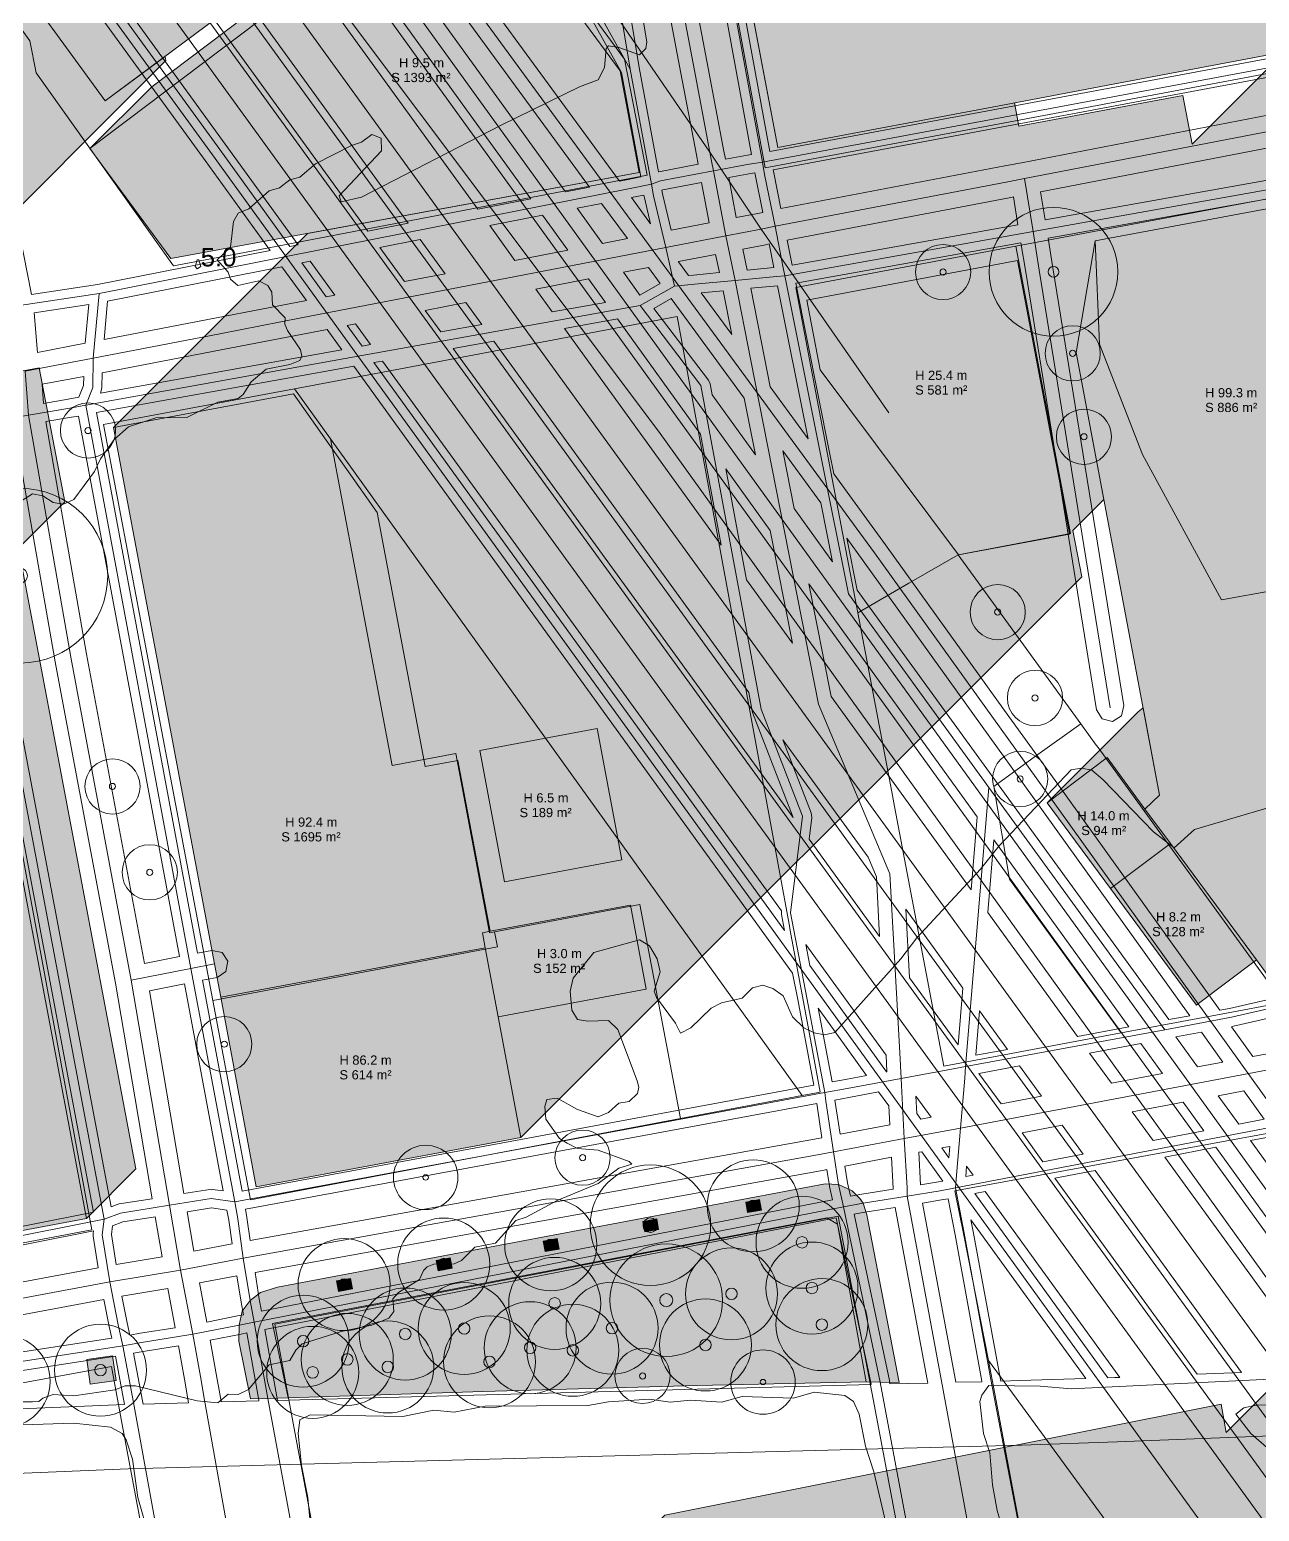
# Model space of a CAD drawing. Header units: metres. Extents: x -8 to 1190, y -11 to 1223.
# Drawn here: x 610.4 to 744, y 882.1 to 1043.2 of the extents above; entities that cross this region are included whole.
import ezdxf

# ---------------------------------------------------------------- set-up
doc = ezdxf.new("R2010")
doc.units = ezdxf.units.M
doc.header["$MEASUREMENT"] = 0
for name, color, linetype, lineweight, true_color in [('TPX_BUILDING_AREAS_TEXT', 7, 'CONTINUOUS', 0, 0x000000), ('TPX_BUILDING_HEIGHTS_TEXT', 7, 'CONTINUOUS', 0, 0x000000), ('TPX_BUILDINGS', 7, 'CONTINUOUS', 0, 0x000000), ('TPX_BUILDINGS_HATCH', 7, 'CONTINUOUS', 0, 0xf0f0f0), ('TPX_BUILDINGS_SHADOWS_HATCH', 7, 'CONTINUOUS', 0, 0x000000), ('TPX_BUILDINGS_SHADOWS_OUTLINES', 7, 'CONTINUOUS', 0, 0x000000), ('TPX_CADASTRES', 7, 'CONTINUOUS', 0, 0x646464), ('TPX_CONTOUR_LINES_5M', 7, 'CONTINUOUS', 0, 0x969696), ('TPX_CONTOUR_LINES_5M_TEXT', 7, 'CONTINUOUS', 0, 0x000000), ('TPX_RAILWAYS_AXES', 7, 'CONTINUOUS', 0, 0x464646), ('TPX_ROADS_AXES', 7, 'CONTINUOUS', 0, 0x323232), ('TPX_ROADS_CONTOURS', 7, 'CONTINUOUS', 0, 0x646464), ('TPX_VEGETATION_GREEN_SPACES', 7, 'CONTINUOUS', 0, 0x58ba48), ('TPX_VEGETATION_GREEN_SPACES_HATCH', 7, 'CONTINUOUS', 0, 0x58ba48), ('TPX_VEGETATION_TREES_INDIVIDUAL', 7, 'CONTINUOUS', 0, 0x136734)]:
    doc.layers.add(name, color=color, linetype=linetype, lineweight=lineweight, true_color=true_color)
doc.styles.add('TPX_TEXTE', font='arial.ttf')

# ---------------------------------------------------------------- blocks, each defined once
blk = doc.blocks.new('TREETR006_CR070')
at = {"layer": 'TPX_VEGETATION_TREES_INDIVIDUAL'}
for radius in [7, 0.583]:
    blk.add_circle((0, 0, 0.04), radius, dxfattribs=at)
blk = doc.blocks.new('TREETR003_CR030')
at = {"layer": 'TPX_VEGETATION_TREES_INDIVIDUAL'}
for radius in [3, 0.333]:
    blk.add_circle((0, 0, 0.04), radius, dxfattribs=at)
blk = doc.blocks.new('TREETR003_CR035')
at = {"layer": 'TPX_VEGETATION_TREES_INDIVIDUAL'}
for radius in [3.5, 0.292]:
    blk.add_circle((0, 0, 0.04), radius, dxfattribs=at)
blk = doc.blocks.new('TREETR008_CR066')
at = {"layer": 'TPX_VEGETATION_TREES_INDIVIDUAL'}
for radius in [6.55, 0.792]:
    blk.add_circle((0, 0, 0.04), radius, dxfattribs=at)
blk = doc.blocks.new('TREETR008_CR095')
at = {"layer": 'TPX_VEGETATION_TREES_INDIVIDUAL'}
for radius in [9.5, 0.792]:
    blk.add_circle((0, 0, 0.04), radius, dxfattribs=at)
blk = doc.blocks.new('TREETR006_CR050')
at = {"layer": 'TPX_VEGETATION_TREES_INDIVIDUAL'}
for radius in [5, 0.625]:
    blk.add_circle((0, 0, 0.04), radius, dxfattribs=at)
blk = doc.blocks.new('TREETR007_CR061')
at = {"layer": 'TPX_VEGETATION_TREES_INDIVIDUAL'}
for radius in [6.12, 0.708]:
    blk.add_circle((0, 0, 0.04), radius, dxfattribs=at)

msp = doc.modelspace()

# ---------------------------------------------------------------- hatches: boundary and pattern name
at = {"layer": 'TPX_BUILDINGS_HATCH'}
h = msp.add_hatch(color=256, dxfattribs=at)
h.paths.add_polyline_path([(621.35, 1110.9), (581.77, 1081.38), (588.69, 1071.93), (589.94, 1072.87), (594.5, 1066.63), (598.98, 1060.49), (597.64, 1059.49), (604.72, 1049.8), (606.94, 1051.45), (618.62, 1035.46), (654.06, 1061.87), (642.1, 1078.25), (644.01, 1079.68), (636.98, 1089.3), (636, 1088.57), (631.55, 1094.65), (626.96, 1100.93), (628.05, 1101.74), (621.35, 1110.9)])
h.paths.add_polyline_path([(583.73, 1080.92), (588.03, 1084.1), (593.18, 1076.99), (592.51, 1076.5), (603.03, 1061.99), (603.81, 1062.57), (609.06, 1055.32), (604.65, 1052.06), (599.34, 1059.39), (600.05, 1059.91), (589.76, 1074.12), (589.05, 1073.59), (583.73, 1080.92)], flags=16)
h.paths.add_polyline_path([(616.93, 1105.54), (621.23, 1108.72), (626.37, 1101.62), (625.71, 1101.12), (636.22, 1086.62), (637, 1087.19), (642.26, 1079.94), (637.84, 1076.68), (632.53, 1084.01), (633.25, 1084.53), (622.96, 1098.73), (622.25, 1098.21), (616.93, 1105.54)], flags=16)
for points in [[(741.44, 1102.55), (680.22, 1091), (691.72, 1030.41), (717.1, 1035.2), (728.14, 1037.27), (752.94, 1041.95), (741.44, 1102.55)], [(655.74, 1059.6), (616.95, 1030.29), (625.75, 1018.34), (676.64, 1027.67), (674.84, 1037.36), (674.58, 1038.75), (657.99, 1061.29), (655.74, 1059.6)], [(745.42, 1023.85), (726.2, 1020.25), (726.68, 1009.01), (731.36, 997.01), (739.93, 981.24), (756.76, 984.28), (751.81, 1011.56), (750.71, 1017.37), (746.78, 1016.64), (745.42, 1023.85)], [(726.2, 1020.25), (724.14, 1008.12), (733.21, 960), (731.61, 958.47), (734.37, 954.74), (743.72, 942.08), (746.79, 937.91), (770.24, 943.11), (767.64, 956.87), (757.12, 1012.56), (751.81, 1011.56), (756.76, 984.28), (739.93, 981.24), (731.36, 997.01), (726.68, 1009.01), (726.2, 1020.25)], [(717.77, 1018.11), (694.88, 1013.8), (696.31, 1006.22), (711.34, 986.11), (723.42, 988.38), (723.41, 988.45), (717.77, 1018.11)], [(639.07, 1003.63), (619.5, 999.97), (630.48, 941.65), (631.16, 938.03), (659.91, 943.39), (659.6, 945.02), (660.45, 945.19), (656.94, 963.76), (653.39, 963.1), (648.18, 990.73), (639.07, 1003.63)], [(583.88, 962.1), (574.55, 960.35), (584.45, 907.96), (616.56, 913.97), (604.21, 979.37), (603.81, 981.47), (596.6, 980.12), (588.75, 978.64), (588.11, 982.01), (585.99, 993.25), (578.27, 991.8), (581.72, 973.56), (583.88, 962.1)], [(672.09, 967.23), (659.31, 964.85), (662, 950.57), (674.77, 952.95), (672.09, 967.23)], [(727.49, 964.07), (720.97, 959.16), (727.85, 949.84), (734.37, 954.74), (731.61, 958.47), (727.49, 964.07)], [(734.37, 954.74), (727.85, 949.84), (737.21, 937.17), (737.27, 937.22), (743.72, 942.08), (734.37, 954.74)], [(660.45, 945.19), (659.6, 945.02), (659.91, 943.39), (661.32, 935.9), (677.41, 938.91), (675.69, 948.03), (660.45, 945.19)], [(659.91, 943.39), (631.16, 938.03), (635.03, 917.4), (663.79, 922.76), (661.32, 935.9), (659.91, 943.39)]]:
    msp.add_hatch(color=256, dxfattribs=at).paths.add_polyline_path(points)
at = {"layer": 'TPX_BUILDINGS_SHADOWS_HATCH'}
h = msp.add_hatch(color=256, dxfattribs=at)
h.paths.add_polyline_path([(268.93, 1099), (255.77, 1085.84), (296.74, 1093.81), (313.88, 1097.15), (334.66, 1101.2), (378.18, 1109.74), (389.82, 1112.03), (397.33, 1073.16), (395.72, 1072.85), (371.53, 1068.21), (372.17, 1065.02), (396.21, 1069.77), (397.57, 1070.03), (400.61, 1054.71), (394.64, 1053.53), (386.35, 1045.24), (377.21, 1043.52), (375.98, 1049.85), (375.22, 1049.7), (367.09, 1048.1), (345.83, 1044.1), (343.57, 1043.66), (342.18, 1042.27), (290.96, 1032.4), (271.87, 1013.31), (323.09, 1023.18), (331.38, 1024.93), (340, 1026.44), (347.32, 1027.62), (373.69, 1032.58), (412.3, 1039.86), (418.87, 1005.23), (380.26, 997.97), (379.03, 1004.5), (376.5, 1004.02), (378.62, 992.88), (396.72, 996.29), (398.04, 989.36), (407.41, 991.12), (406.11, 997.96), (420.15, 1000.61), (421.45, 993.78), (423.17, 984.48), (423.09, 983.31), (422.96, 982.75), (422.77, 982.2), (422.22, 981.19), (421.87, 980.72), (436.44, 995.3), (432.9, 1013.92), (432.35, 1016.83), (430.03, 1016.39), (432.05, 1018.41), (427.43, 1042.71), (430.35, 1043.26), (466.3, 1050.03), (499.71, 1056.33), (511.1, 996.38), (501.76, 994.62), (480.8, 973.67), (514.79, 980.13), (530.79, 896.64), (546.47, 912.33), (543.22, 929.52), (540.15, 945.77), (550.7, 947.75), (550.91, 946.66), (559.37, 948.24), (558.59, 952.36), (570.75, 954.63), (571.31, 951.61), (573.76, 938.68), (563.85, 936.81), (564.78, 931.88), (574.69, 933.73), (579.73, 907.08), (583.84, 911.19), (574.55, 960.35), (583.88, 962.1), (583.09, 966.31), (579.92, 965.72), (577.62, 963.42), (576.11, 963.14), (574.72, 961.75), (572.46, 961.32), (568.26, 960.54), (566.38, 970.35), (566.79, 970.76), (551.01, 967.81), (553.05, 957.02), (549.46, 956.35), (549.28, 957.26), (538.36, 955.23), (533.05, 983.33), (547.56, 986.05), (578.27, 991.8), (585.99, 993.25), (593.84, 994.72), (601.05, 996.07), (603.81, 981.47), (604.21, 979.37), (616.56, 913.97), (621.94, 919.35), (609.58, 984.74), (609.19, 986.85), (614.21, 991.87), (611.45, 1006.46), (606.77, 1005.59), (604.43, 1017.96), (603.05, 1017.7), (625.21, 1039.86), (625.12, 1040.3), (618.62, 1035.46), (606.94, 1051.45), (604.72, 1049.8), (597.64, 1059.49), (598.98, 1060.49), (594.5, 1066.63), (589.94, 1072.87), (588.69, 1071.93), (581.77, 1081.38), (621.35, 1110.9), (628.05, 1101.74), (626.96, 1100.93), (631.55, 1094.65), (636, 1088.57), (636.98, 1089.3), (644.01, 1079.68), (642.1, 1078.25), (654.06, 1061.87), (671.74, 1079.55), (659.98, 1095.65), (661.68, 1097.36), (660.84, 1098.52), (662.95, 1100.64), (649.05, 1098.01), (640.35, 1110.12), (634.85, 1117.77), (631.25, 1122.77), (599.45, 1099.06), (597.03, 1096.64), (596.28, 1096.5), (573.3, 1092.17), (593.68, 1112.55), (588.17, 1141.12), (571.6, 1137.94), (557.63, 1157.44), (527.3, 1151.35), (526.67, 1154.44), (504.39, 1150.67), (501.07, 1154.98), (498.5, 1158.3), (496.47, 1169.38), (495.86, 1172.72), (494.85, 1178.67), (476.56, 1175), (419.36, 1117.79), (453.99, 1124.75), (454.4, 1122.69), (486.04, 1129.05), (498.08, 1069.47), (472.76, 1064.38), (431.81, 1056.15), (428.74, 1071.36), (408.7, 1067.59), (408.02, 1066.91), (405.77, 1078.23), (404.41, 1077.97), (401.58, 1077.41), (408.64, 1084.48), (401.13, 1123.35), (389.49, 1121.05), (348.09, 1112.93), (347.81, 1114.35), (327.03, 1110.3), (309.89, 1106.96), (268.93, 1099)])
h.paths.add_polyline_path([(503.86, 1132.62), (540.09, 1139.9), (555.29, 1118.69), (556.76, 1115.87), (557.51, 1112.19), (517.77, 1104.21), (518.03, 1102.88), (527.82, 1104.85), (539.14, 1106.8), (557.34, 1110.29), (562.85, 1081.72), (535.33, 1076.46), (534.85, 1075.99), (534.78, 1076.36), (533.63, 1076.14), (533.53, 1076.58), (515.91, 1073.05), (509.93, 1102.64), (503.86, 1132.62)], flags=16)
h.paths.add_polyline_path([(518.79, 1059.92), (569.2, 1069.42), (571.91, 1069.93), (592.58, 1041.95), (598.13, 1012.78), (530.17, 999.98), (518.79, 1059.92)], flags=16)
h = msp.add_hatch(color=256, dxfattribs=at)
h.paths.add_polyline_path([(623.67, 1037.01), (616.95, 1030.29), (655.74, 1059.6), (657.99, 1061.29), (674.58, 1038.75), (674.84, 1037.36), (676.64, 1027.67), (640.59, 1021.06), (619.5, 999.97), (639.07, 1003.63), (648.18, 990.73), (653.39, 963.1), (656.94, 963.76), (660.45, 945.19), (675.69, 948.03), (677.41, 938.91), (661.32, 935.9), (663.79, 922.76), (724.74, 983.72), (723.79, 988.76), (727.16, 992.12), (724.14, 1008.12), (726.2, 1020.25), (745.42, 1023.85), (746.78, 1016.64), (750.71, 1017.37), (751.81, 1011.56), (757.12, 1012.56), (767.64, 956.87), (770.24, 943.11), (774.48, 947.35), (771.89, 961.11), (765.8, 993.32), (783.15, 1010.67), (780.27, 1025.09), (856.01, 1040.13), (914.82, 1051.8), (919.34, 1029.13), (929.49, 978.31), (946.46, 995.28), (936.31, 1046.1), (943.17, 1052.95), (939.51, 1052.26), (938.08, 1059.8), (950.01, 1062.05), (960.88, 1064.1), (966.95, 1065.25), (974.69, 1066.71), (974.81, 1066.07), (979.58, 1066.98), (979.46, 1067.62), (981.2, 1067.94), (992.62, 1070.1), (994.37, 1070.43), (994.49, 1069.79), (999.26, 1070.69), (999.14, 1071.33), (1002.34, 1071.93), (1008.56, 1073.11), (1014.56, 1074.24), (1020.56, 1075.38), (1026.63, 1076.52), (1032.63, 1077.66), (1038.62, 1078.79), (1044.84, 1079.97), (1048.04, 1080.57), (1051.16, 1064.16), (1041.93, 1062.42), (1047.2, 1034.72), (1061.13, 1048.65), (1057.06, 1070.06), (1065.09, 1078.09), (1061.97, 1094.5), (1058.77, 1093.9), (1052.55, 1092.72), (1046.56, 1091.59), (1040.56, 1090.45), (1034.49, 1089.31), (1028.49, 1088.17), (1022.49, 1087.04), (1016.27, 1085.86), (1013.07, 1085.26), (1011.06, 1083.24), (1008.16, 1082.7), (1007.68, 1085.16), (996.26, 1083.01), (993.93, 1080.67), (992.19, 1080.34), (991.37, 1079.53), (987.54, 1078.8), (981.39, 1072.65), (981.26, 1073.28), (974.26, 1071.96), (974.16, 1072.46), (968.1, 1071.31), (963.15, 1066.36), (955.44, 1064.91), (955.39, 1065.18), (963.89, 1073.68), (962.17, 1082.29), (956.29, 1081.19), (953.66, 1095.22), (929.3, 1090.38), (918.69, 1146.86), (853.68, 1134.72), (852.9, 1133.95), (821.49, 1128.08), (820.15, 1126.73), (811.24, 1125.07), (810.71, 1127.93), (805.52, 1126.96), (803.03, 1126.5), (774.74, 1121.25), (769.86, 1116.37), (769.13, 1120.2), (757.31, 1118.01), (755.73, 1126.42), (726.08, 1120.82), (725.9, 1121.73), (722.33, 1121.06), (724.1, 1111.74), (718.5, 1110.68), (712.75, 1109.6), (705.28, 1108.2), (695.59, 1106.37), (680.22, 1091), (741.44, 1102.55), (752.94, 1041.95), (746.74, 1040.78), (736.74, 1030.78), (735.73, 1036.07), (717.92, 1032.72), (717.44, 1035.26), (717.1, 1035.2), (691.72, 1030.41), (685.08, 1065.35), (684.84, 1065.31), (674.39, 1054.85), (664.7, 1068.01), (662.46, 1066.32), (623.67, 1037.01)])
h.paths.add_polyline_path([(659.31, 964.85), (672.09, 967.23), (674.77, 952.95), (662, 950.57), (659.31, 964.85)], flags=16)
h.paths.add_polyline_path([(694.88, 1013.8), (717.77, 1018.11), (723.41, 988.45), (723.42, 988.38), (711.34, 986.11), (696.31, 1006.22), (694.88, 1013.8)], flags=16)
h.paths.add_polyline_path([(759.54, 1106.05), (791.6, 1112.03), (808.62, 1115.21), (840.03, 1121.08), (905.04, 1133.21), (916.41, 1072.75), (882.26, 1066.38), (872.98, 1057.1), (818.83, 1046.35), (826.98, 1054.49), (826.7, 1056.01), (787.51, 1048.69), (783.55, 1047.95), (770.91, 1045.59), (769.41, 1053.57), (768.07, 1060.68), (766.7, 1067.95), (765.22, 1075.82), (762.41, 1090.78), (759.54, 1106.05)], flags=16)
for points in [[(730.87, 969.06), (720.97, 959.16), (727.49, 964.07), (731.61, 958.47), (733.21, 960), (731.43, 969.48), (730.87, 969.06)], [(679.43, 881.71), (647.11, 849.4), (707.56, 861.46), (709.81, 849.21), (725.4, 852.12), (721.82, 869.4), (722.64, 869.61), (722.08, 872.35), (726.74, 873.13), (727.19, 870.84), (728.33, 871.04), (736.09, 870.39), (757.27, 838.72), (753.1, 837.94), (748.12, 832.96), (747.38, 836.88), (740.21, 835.54), (743.34, 818.96), (768.06, 823.56), (787.29, 796.6), (826.53, 835.85), (807.31, 862.81), (775.43, 856.88), (781.8, 863.25), (760.63, 894.93), (752.86, 895.57), (751.73, 895.38), (751.28, 897.66), (746.61, 896.88), (740.44, 890.71), (739.88, 893.77), (679.43, 881.71)]]:
    msp.add_hatch(color=256, dxfattribs=at).paths.add_polyline_path(points)
at = {"layer": 'TPX_VEGETATION_GREEN_SPACES_HATCH'}
for points in [[(633.18, 902.39), (633.13, 900.64), (634.4, 894.36), (636.28, 894.41), (638.51, 894.48), (659.67, 895.17), (682.93, 895.83), (701.32, 896.2), (702.85, 896.17), (704.89, 896.14), (701.38, 914.38), (700.98, 915.65), (700.63, 916.16), (699.78, 916.98), (698.3, 917.67), (696.86, 917.72), (637.32, 906.49), (635.47, 905.91), (634.37, 905.04), (633.5, 903.88), (633.18, 902.39)], [(689.73, 916.02), (688.22, 915.74), (688.43, 914.61), (689.94, 914.88), (689.73, 916.02)], [(697.04, 914.03), (636.78, 902.57), (638.51, 894.48), (659.67, 895.17), (682.93, 895.83), (701.32, 896.2), (698.18, 913.37), (697.04, 914.03)], [(678.55, 913.92), (677.04, 913.65), (677.25, 912.51), (678.76, 912.78), (678.55, 913.92)], [(667.72, 911.78), (666.21, 911.52), (666.42, 910.38), (667.93, 910.65), (667.72, 911.78)], [(656.09, 909.69), (654.59, 909.42), (654.79, 908.28), (656.3, 908.56), (656.09, 909.69)], [(645.27, 907.45), (643.75, 907.18), (643.96, 906.05), (645.47, 906.32), (645.27, 907.45)], [(619.41, 899.05), (616.6, 898.65), (616.99, 895.95), (619.81, 896.35), (619.41, 899.05)]]:
    msp.add_hatch(color=256, dxfattribs=at).paths.add_polyline_path(points)

# ---------------------------------------------------------------- linework, layer by layer
at = {"layer": 'TPX_BUILDINGS', "elevation": 0.04}
for points in [[(621.35, 1110.9), (581.77, 1081.38), (588.69, 1071.93), (589.94, 1072.87), (594.5, 1066.63), (598.98, 1060.49), (597.64, 1059.49), (604.72, 1049.8), (606.94, 1051.45), (618.62, 1035.46), (654.06, 1061.87), (642.1, 1078.25), (644.01, 1079.68), (636.98, 1089.3), (636, 1088.57), (631.55, 1094.65), (626.96, 1100.93), (628.05, 1101.74)], [(741.44, 1102.55), (680.22, 1091), (691.72, 1030.41), (717.1, 1035.2), (728.14, 1037.27), (752.94, 1041.95)], [(655.74, 1059.6), (616.95, 1030.29), (625.75, 1018.34), (676.64, 1027.67), (674.84, 1037.36), (674.58, 1038.75), (657.99, 1061.29)], [(745.42, 1023.85), (726.2, 1020.25), (726.68, 1009.01), (731.36, 997.01), (739.93, 981.24), (756.76, 984.28), (751.81, 1011.56), (750.71, 1017.37), (746.78, 1016.64)], [(726.2, 1020.25), (724.14, 1008.12), (733.21, 960), (731.61, 958.47), (734.37, 954.74), (743.72, 942.08), (746.79, 937.91), (770.24, 943.11), (767.64, 956.87), (757.12, 1012.56), (751.81, 1011.56), (756.76, 984.28), (739.93, 981.24), (731.36, 997.01), (726.68, 1009.01)], [(717.77, 1018.11), (694.88, 1013.8), (696.31, 1006.22), (711.34, 986.11), (723.42, 988.38), (723.41, 988.45)], [(639.07, 1003.63), (619.5, 999.97), (630.48, 941.65), (631.16, 938.03), (659.91, 943.39), (659.6, 945.02), (660.45, 945.19), (656.94, 963.76), (653.39, 963.1), (648.18, 990.73)], [(583.88, 962.1), (574.55, 960.35), (584.45, 907.96), (616.56, 913.97), (604.21, 979.37), (603.81, 981.47), (596.6, 980.12), (588.75, 978.64), (588.11, 982.01), (585.99, 993.25), (578.27, 991.8), (581.72, 973.56)], [(672.09, 967.23), (659.31, 964.85), (662, 950.57), (674.77, 952.95)], [(727.49, 964.07), (720.97, 959.16), (727.85, 949.84), (734.37, 954.74), (731.61, 958.47)], [(734.37, 954.74), (727.85, 949.84), (737.21, 937.17), (737.27, 937.22), (743.72, 942.08)], [(660.45, 945.19), (659.6, 945.02), (659.91, 943.39), (661.32, 935.9), (677.41, 938.91), (675.69, 948.03)], [(659.91, 943.39), (631.16, 938.03), (635.03, 917.4), (663.79, 922.76), (661.32, 935.9)]]:
    msp.add_lwpolyline(points, close=True, dxfattribs=at)
at = {"layer": 'TPX_BUILDINGS_SHADOWS_OUTLINES', "elevation": 0.04}
for points in [[(662.46, 1066.32), (623.67, 1037.01), (616.95, 1030.29), (655.74, 1059.6)], [(746.74, 1040.78), (736.74, 1030.78), (735.73, 1036.07), (717.92, 1032.72), (717.44, 1035.26), (717.1, 1035.2), (691.72, 1030.41), (685.08, 1065.35)], [(657.99, 1061.29), (674.58, 1038.75), (674.84, 1037.36), (676.64, 1027.67), (640.59, 1021.06), (619.5, 999.97), (639.07, 1003.63), (648.18, 990.73), (653.39, 963.1), (656.94, 963.76), (660.45, 945.19), (675.69, 948.03), (677.41, 938.91), (661.32, 935.9), (663.79, 922.76), (724.74, 983.72), (723.79, 988.76), (727.16, 992.12), (724.14, 1008.12), (726.2, 1020.25), (745.42, 1023.85)], [(603.05, 1017.7), (625.21, 1039.86), (625.12, 1040.3), (618.62, 1035.46), (606.94, 1051.45)], [(609.19, 986.85), (614.21, 991.87), (611.45, 1006.46), (606.77, 1005.59)], [(604.21, 979.37), (616.56, 913.97), (621.94, 919.35), (609.58, 984.74)], [(746.61, 896.88), (740.44, 890.71), (739.88, 893.77), (679.43, 881.71), (647.11, 849.4), (707.56, 861.46), (709.81, 849.21), (725.4, 852.12), (721.82, 869.4), (722.64, 869.61), (722.08, 872.35), (726.74, 873.13), (727.19, 870.84), (728.33, 871.04), (736.09, 870.39), (757.27, 838.72)]]:
    msp.add_lwpolyline(points, dxfattribs=at)
for points in [[(694.88, 1013.8), (717.77, 1018.11), (723.41, 988.45), (723.42, 988.38), (711.34, 986.11), (696.31, 1006.22)], [(730.87, 969.06), (720.97, 959.16), (727.49, 964.07), (731.61, 958.47), (733.21, 960), (731.43, 969.48)], [(659.31, 964.85), (672.09, 967.23), (674.77, 952.95), (662, 950.57)]]:
    msp.add_lwpolyline(points, close=True, dxfattribs=at)
at = {"layer": 'TPX_CADASTRES', "elevation": 0.02}
for points in [[(743.8, 1103.4), (678.69, 1091.07), (690.35, 1028.2), (755.56, 1040.44)], [(601.87, 1063.39), (597.4, 1060.1), (605.06, 1049.44), (610.42, 1042), (611.09, 1038.51), (626.03, 1017.52), (633.74, 1018.99), (673.92, 1026.69), (677.52, 1027.38), (675.03, 1039.99), (641.94, 1085.07), (640.31, 1084.76), (637.03, 1089.23), (631.35, 1085.06)], [(723.52, 988.42), (711.31, 986.13), (724.63, 967.76), (726.32, 965.44), (726.52, 965.16), (746.63, 937.45), (773.24, 942.43), (757.25, 1027.14), (717.58, 1019.68)], [(717.58, 1019.68), (693.67, 1015.18), (697.62, 994.38), (700.39, 979.82), (705.94, 983.03), (711.31, 986.13), (723.52, 988.42)], [(643.99, 1005.08), (639.17, 1004.17), (643.08, 998.72), (694.34, 927.34), (696.3, 927.71), (695.07, 934.39), (693.06, 945.27), (692.94, 945.95), (680.76, 1012.01)], [(639.17, 1004.17), (618.44, 1000.27), (630.29, 937.68), (661.23, 943.51), (660.93, 945.12), (660.39, 945.02), (656.7, 964.53), (649.8, 963.23), (643.08, 998.72)], [(694.34, 927.34), (643.08, 998.72), (649.8, 963.23), (656.7, 964.53), (660.39, 945.02), (660.93, 945.12), (676.73, 948.1), (681.14, 924.84)], [(583.78, 962.33), (574.34, 960.59), (577.36, 944.36), (584.39, 906.55), (617.16, 912.74), (611.46, 943.54), (604.35, 981.87), (596.46, 980.41), (588.51, 978.94), (585.67, 994.18), (578.11, 992.78)], [(705.94, 983.03), (700.39, 979.82), (704.09, 960.36), (704.39, 958.77), (709.76, 930.54), (729.03, 934.15), (716.9, 950.87), (715.19, 960.95), (719.73, 964.22), (724.63, 967.76), (711.31, 986.13)], [(719.73, 964.22), (715.19, 960.95), (716.9, 950.87), (729.03, 934.15), (740.08, 936.22), (746.63, 937.45), (726.52, 965.16), (726.32, 965.44), (724.63, 967.76)], [(661.23, 943.51), (630.29, 937.68), (634.4, 916), (681.14, 924.84), (676.73, 948.1), (660.93, 945.12)], [(749.21, 924), (710.96, 916.98), (711.91, 912.17), (714.61, 898.54), (717.22, 894.98), (732.59, 873.95), (734.55, 871.27), (758.74, 838.17), (766.85, 839.7), (789.91, 844.05), (784.44, 874.89), (784.2, 876.26), (782.21, 887.5), (775.98, 896.36), (774.62, 898.3), (770.51, 904.16), (755.73, 925.2)], [(698.28, 914.23), (637.05, 902.48), (639.05, 891.71), (643.01, 870.43), (646.78, 850.12), (662.39, 852.87), (662.42, 852.64), (708.43, 860.74), (706.18, 872.63), (702.06, 894.32)], [(574.76, 889.69), (550.67, 885.26), (554.05, 867.76), (566.62, 802.78), (634.63, 815.69), (624.5, 869.96), (620.54, 891.19), (619.29, 897.88)], [(717.22, 894.98), (714.61, 898.54), (715.29, 894.92), (719.31, 873.48), (719.79, 870.92), (726.24, 872.11), (734.55, 871.27), (732.59, 873.95)]]:
    msp.add_lwpolyline(points, close=True, dxfattribs=at)
at = {"layer": 'TPX_CONTOUR_LINES_5M', "elevation": 0.05}
for points in [[(677.02, 1044.66), (677.47, 1041.87), (677.37, 1041.17), (676.66, 1040.47), (674.42, 1041.28), (673.3, 1041.44), (673.06, 1041.17), (672.89, 1039.08), (672.19, 1037.77), (670.17, 1036.99), (661.63, 1032.81), (646.48, 1025.01), (644.25, 1024.51), (644.02, 1025.14), (648.63, 1030.02), (648.61, 1031.41), (647.6, 1031.82), (646.48, 1030.97), (645.37, 1030.63), (641.47, 1028.62), (639.78, 1027.18), (638.66, 1026.9), (637.54, 1026.02), (636.43, 1025.68), (634.22, 1023.74), (633.07, 1023.27), (632.54, 1022.35), (632.24, 1019.56), (630.78, 1018.17), (631.96, 1016.86), (632.21, 1016.07), (633.01, 1015.38), (635.31, 1015.9), (636.29, 1015.38), (636.73, 1014.68), (636.78, 1013.29), (638.17, 1011.89), (638.14, 1011.19), (638.43, 1010.5), (639.82, 1008.41), (639.97, 1007.71), (639.78, 1007.25), (638.66, 1006.81), (636.1, 1006.31), (634.48, 1004.92), (633.6, 1003.53), (633.07, 1003.11), (630.84, 1002.72), (627.49, 1001.06), (624.13, 1001.02), (621.15, 1000.04), (619.6, 998.65), (618.09, 996.55), (617.43, 995.16), (615.19, 992.13), (614.07, 991.64), (612.96, 991.79), (611.84, 992.54), (610.72, 992.74), (607.92, 990.98)], [(628.6, 1018.2), (628.37, 1017.47), (628.6, 1017.21), (628.99, 1017.47), (628.78, 1018.17), (628.6, 1018.2)], [(749.29, 959.89), (737, 956.26), (734.77, 954.28), (732.53, 956.01), (727.05, 961.7), (725.83, 962.71), (724.71, 962.94), (723.59, 962.74), (715.77, 954.5), (713.74, 951.94), (706.83, 944.48), (705.08, 942.18), (697.89, 934.19), (696.77, 933.95), (695.65, 934.17), (694.54, 934.69), (693.3, 935.9), (692.3, 938.17), (691.18, 938.99), (690.07, 939.34), (688.95, 939.05), (687.83, 937.91), (685.6, 937.42), (684.48, 936.82), (682.24, 934.7), (681.13, 934.11), (680.59, 935.21), (678.51, 938), (678.26, 938.69), (678.94, 940.78), (678.58, 942.18), (677.77, 943.62), (676.66, 944.27), (671.7, 942.88), (669.48, 940.09), (669.13, 938.69), (669.31, 936.6), (669.95, 935.6), (671.07, 935.41), (673.3, 935.48), (674.31, 934.51), (676.42, 928.93), (676.59, 928.24), (676.45, 927.54), (675.54, 926.68), (674.42, 926.49), (673.3, 925.5), (672.19, 925.02), (669.95, 925.8), (667.72, 927.05), (666.6, 926.92), (666.38, 926.14), (666.51, 924.75), (668, 922.66), (668.83, 922.16), (669.95, 921.58), (672.19, 921.39), (675.54, 920.18), (675.83, 919.87), (674.42, 919.43), (672.19, 917.76), (667.72, 915.91), (664.36, 914.1), (663.25, 913.74), (661.01, 911.29), (658.78, 910.86), (657.33, 909.41), (656.54, 909.04), (654.31, 908.99), (653.6, 908.72), (653.19, 908.33), (652.75, 907.32), (650.48, 905.93), (649.86, 905.23), (649.97, 903.84), (649.44, 903.14), (647.6, 902.36), (644.25, 901.69), (640.03, 900.35), (639.32, 899.65), (638.66, 898.52), (636.43, 898.07), (634.19, 895.37), (633.07, 894.84), (631.96, 894.88), (630.84, 893.94), (628.6, 894.13), (621.9, 895.78), (620.78, 895.76), (619.66, 895.35), (615.19, 894.68), (612.96, 894.83), (611.84, 894.44), (611.41, 894.08), (610.72, 894.02), (607.37, 894.05)], [(770.53, 897.75), (723.59, 895.45), (720.24, 895.75), (714.65, 895.8), (713.87, 894.77), (713.68, 894.08), (714.08, 890.59), (714.76, 888.5), (715.05, 885.01), (715.54, 882.22), (716.18, 880.13)], [(695.65, 895.09), (693.42, 894.42), (687.83, 894.6), (685.6, 894.01), (682.24, 894.22), (680.01, 893.99), (677.77, 894.31), (673.3, 894.05), (671.07, 893.65), (659.89, 893.55), (656.54, 892.92), (654.31, 893.14), (650.95, 892.44), (640.9, 892.64), (639.78, 892.09), (639.59, 890.59), (639.95, 887.1), (640.64, 883.62), (641.28, 876.65)], [(704.27, 877.34), (702.16, 886.41), (701.23, 889.2), (700.54, 892.68), (699.93, 894.08), (699.01, 894.73), (695.65, 895.09)], [(745.94, 893.72), (743.71, 893.68), (742.35, 893.38), (741.48, 892.68), (743.11, 890.59), (744.82, 889.12)], [(623.34, 879.44), (622.17, 883.62), (621.58, 887.8), (620.89, 889.89), (620.44, 890.59), (619.2, 891.29), (615.19, 891.72), (600.66, 891.26)]]:
    msp.add_lwpolyline(points, dxfattribs=at)
at = {"layer": 'TPX_RAILWAYS_AXES', "elevation": 0.03}
for points in [[(503.25, 1218.59), (847.19, 744.72), (946.99, 607.2), (968.42, 575.43), (1008.22, 512.82)], [(1184.57, 271.44), (1149.77, 323.42), (1113.67, 378.15), (1079.37, 430.77), (1045.08, 483.39), (1019.87, 520.25), (972.84, 578.74), (950.08, 609.4), (850.27, 746.95), (507.95, 1218.59)], [(518.3, 1218.59), (609.33, 1092.09), (678.76, 999.55), (785.12, 851.41), (856.52, 751.46), (956.5, 613.89), (977.53, 581.95), (1015.05, 517.33), (1038.81, 479.12), (1073.11, 426.5), (1107.4, 373.89), (1143.51, 319.15), (1184.57, 257.83)], [(980.52, 584.29), (959.6, 616.05), (930.6, 655.87), (859.45, 753.57), (523.69, 1218.59)], [(625.68, 1111.56), (635.43, 1097.41), (637.9, 1094.66), (638.75, 1093.71), (642.33, 1090.95), (653.5, 1074.85), (684.33, 1029.89), (689.91, 1021.51), (703.79, 1001.54)]]:
    msp.add_lwpolyline(points, dxfattribs=at)
at = {"layer": 'TPX_ROADS_AXES', "elevation": 0.03}
for points in [[(848.05, 643.87), (849.19, 644.13), (849.35, 644.17), (853.82, 645.19), (855.51, 646.12), (856.33, 647.25), (856.79, 648.79), (856.76, 650.69), (851.79, 675.49), (850.77, 681), (850.16, 687.38), (849.73, 695.34), (848.43, 710.94), (847.22, 720.24), (846.36, 724.95), (844.99, 729.76), (844.07, 732.41), (842.86, 735.06), (841.68, 737.27), (839.48, 740.66), (808.13, 783.61), (728.81, 893.25), (630.27, 1029.59), (492.86, 1218.59)], [(499.75, 1218.59), (869.96, 708.14)], [(1008.35, 541.26), (1004.94, 544.83), (1001.68, 548.63), (998.04, 552.93), (975.67, 583.17), (967.72, 592.48), (960.42, 601.57), (853.6, 749.36), (513.54, 1218.59)], [(862.07, 754.71), (527.09, 1218.59)], [(532.65, 1218.59), (553.75, 1189.11), (674.99, 1023.53), (702.21, 986.35), (715.14, 968.33), (720.62, 960.7), (738.42, 935.88), (762.78, 901.91), (866.75, 758.83)], [(1184.57, 1122.07), (1087.06, 1104.2), (1084.68, 1103.87), (1081.16, 1103), (1075.3, 1101.56), (1073.45, 1100.33), (933.4, 1074.26), (930.89, 1074.37), (925.85, 1073.77), (920.33, 1073.1), (918.01, 1072.21), (770.03, 1043.68), (767.33, 1043.71), (762.42, 1042.5), (757.8, 1041.38), (755.52, 1041.03), (690.03, 1028.79), (688.6, 1028.58), (684.72, 1027.86), (678.96, 1026.78), (677.97, 1026.41), (675.65, 1025.95), (635.34, 1017.96), (617.94, 1014.51)], [(675.66, 1038.91), (667.24, 1089.68), (666.53, 1094.01), (665.66, 1099.24), (665.36, 1101.07)], [(671.91, 1095.37), (672.81, 1090.66), (682.65, 1038.77), (684.33, 1029.89), (684.52, 1028.93), (684.72, 1027.86), (686.05, 1020.78)], [(714.66, 960.83), (699.39, 981.86), (696.35, 997.06), (692.49, 1016.46), (692.27, 1017.51), (691.41, 1021.86), (690.28, 1027.47), (690.03, 1028.79), (678.48, 1091.76), (678.02, 1094.1)], [(647.57, 1089.24), (675.66, 1038.91)], [(675.66, 1038.91), (677.97, 1026.41), (678.19, 1025.15), (679.55, 1019.52), (680.49, 1015.33), (682.66, 1015.53), (687.08, 1015.95), (691.56, 1016.37), (692.49, 1016.46), (719.45, 1021.28), (757.5, 1028.06)], [(686.05, 1020.78), (689.91, 1021.51), (691.41, 1021.86), (716.71, 1026.68), (718.52, 1027.03), (756.49, 1034.35), (763.69, 1035.74)], [(727.84, 969.49), (720.13, 1017.08), (719.45, 1021.28), (718.52, 1027.03)], [(609.91, 1006.09), (617.29, 1007.5), (631.05, 1010.16), (639.9, 1011.87), (679.55, 1019.52), (680.09, 1019.62), (686.05, 1020.78)], [(686.05, 1020.78), (687.08, 1015.95), (688.78, 1007.24), (696.14, 969.88), (703.9, 951.44), (704.96, 931.97), (705.1, 929.19), (705.46, 922.66)], [(366.15, 944.74), (366.19, 947.1), (367.18, 949.45), (368.18, 950.86), (370.58, 952.17), (373.91, 952.95), (428.76, 964.33), (440.27, 966.72), (454.38, 969.65), (515.9, 982.95), (517.76, 983.21), (522.77, 984.19), (527.37, 985.08), (529.38, 985.99), (602.22, 1000.04), (604.35, 1000.28), (610.26, 1001.29), (614.76, 1002.05), (616.49, 1002.39), (643.26, 1007.21), (676.76, 1013.22), (680.49, 1015.33)], [(617.94, 1014.51), (609.31, 1013.22), (602.11, 1011.97), (600.31, 1011.78), (527.12, 998.26), (524.54, 998.68), (520.23, 997.87), (515.06, 996.91), (513.17, 995.71), (437.26, 981.34), (435.9, 981.05), (431.35, 980.36), (427.8, 979.82), (425.92, 979.23), (362.21, 966.98), (296.5, 955.25), (282.54, 952.51), (281.53, 952.29)], [(617.94, 1014.51), (617.29, 1007.5), (617.26, 1004.31), (616.49, 1002.39)], [(676.76, 1013.22), (683.36, 1004.51), (689.9, 969.35), (694.4, 957.69), (693.09, 947.21), (694.85, 937.96), (696.82, 927.65), (696.92, 926.72), (697.76, 921.2), (698.3, 917.67), (698.84, 915.22), (702.85, 896.17), (707.13, 873.18), (715.51, 829.56), (715.82, 827.96), (716.45, 823.77), (717.8, 817.53), (717.99, 816.57), (724.53, 778.79)], [(626.81, 908.36), (625.6, 915.4), (621.44, 939.88), (614.87, 975), (610.26, 1001.29), (609.91, 1006.09)], [(616.49, 1002.39), (627.93, 941.15), (632.68, 915.78), (633.03, 913.93), (633.62, 909.65), (634.37, 905.04)], [(620.01, 902.42), (619.1, 907.07), (618.28, 912.21), (618.49, 913.88), (602.22, 1000.04), (601.87, 1001.62)], [(714.66, 960.83), (712.12, 930.49), (712.02, 929.24), (711.57, 923.8), (711.14, 918.67), (711.02, 917.29)], [(733.76, 934.49), (714.66, 960.83)], [(733.76, 934.49), (741.02, 935.84), (773.45, 943.27), (775.31, 943.67), (780.39, 944.27), (785.21, 944.83)], [(621.44, 939.88), (627.93, 941.15), (630.48, 941.65)], [(782.14, 937.1), (776.29, 936.03), (774.9, 935.77), (745.02, 930.13), (711.57, 923.8), (705.46, 922.66)], [(699.24, 928.11), (705.1, 929.19), (710.01, 930.1), (712.12, 930.49), (733.76, 934.49)], [(633.18, 902.39), (634.8, 902.7), (698.84, 915.22), (700.98, 915.65), (705.78, 916.4), (709.36, 916.96), (711.02, 917.29), (748.99, 924.6), (775.34, 929.87), (775.88, 930.89)], [(699.24, 928.11), (696.82, 927.65), (632.68, 915.78), (630.14, 916.13)], [(705.46, 922.66), (697.76, 921.2), (696.43, 920.95), (633.62, 909.65), (626.81, 908.36)], [(705.46, 922.66), (705.75, 917.29), (705.78, 916.4), (709.49, 896.28), (713.75, 873.32), (721.7, 830.71), (722.8, 825.02)], [(711.02, 917.29), (711.96, 912.38), (714.87, 896.46), (719.27, 873.42), (727.41, 831.77), (727.61, 830.28), (728.38, 826.25), (729.18, 822.06), (729.61, 819.76), (735.96, 786.85), (736.77, 783.9), (737.74, 781.24), (738.47, 778.97), (739.79, 775.34), (741.13, 771.63)], [(533.76, 898.02), (538.63, 899.11), (543.58, 900.11), (544.87, 899.23), (582.68, 906.75), (618.49, 913.88), (620.27, 914.56), (625.6, 915.4), (630.14, 916.13)], [(626.81, 908.36), (619.1, 907.07), (583.88, 900.48), (547.21, 893.55), (539.93, 892.06)], [(644.56, 810.19), (643.16, 817.34), (633.54, 871.09), (629.41, 894.21), (628.95, 896.79), (628.13, 901.38), (626.81, 908.36)], [(659.05, 769.98), (652.78, 804.18), (652.31, 806.71), (651.3, 811.47), (650.23, 816.52), (649.94, 818), (640.56, 871.35), (636.28, 894.41), (634.8, 902.7), (634.37, 905.04)], [(633.18, 902.39), (628.13, 901.38), (622.57, 900.5), (620.53, 900.13), (588.7, 895.25), (584.43, 894.73), (575.11, 894.4), (570.32, 893.9), (555.13, 890.98), (547.96, 889.69), (546.44, 889.34), (540.6, 888.2), (534.91, 887.1), (533, 886.77)], [(620.01, 902.42), (620.53, 900.13), (621.67, 893.98), (625.87, 870.81), (636.22, 815.42), (636.5, 813.6), (637.37, 808.8), (638.34, 803.74), (638.83, 801.41)], [(748.1, 890.45), (728.59, 889.68), (718.21, 889.34), (702.57, 888.94), (639.97, 887.27), (621.12, 886.75), (581.99, 885.11), (551.05, 883.64), (531.95, 882.44), (517.83, 881.3)]]:
    msp.add_lwpolyline(points, dxfattribs=at)
at = {"layer": 'TPX_ROADS_CONTOURS', "elevation": 0.03}
for points in [[(679.64, 1090.97), (743.15, 1103.28), (754.36, 1041.83), (690.83, 1029.96)], [(627.78, 1090.55), (632.17, 1093.87), (637.99, 1098.52), (646.75, 1088.65), (674.71, 1038.57), (676.81, 1027.2), (675.46, 1026.93), (674.5, 1026.74)], [(674.46, 1089.97), (676.28, 1090.32), (677.68, 1090.59), (688.85, 1029.63), (688.42, 1029.56), (686.01, 1029.12), (685.81, 1030.17), (684.13, 1039.04)], [(668.4, 1088.82), (669.19, 1088.93), (671.52, 1089.39), (681.18, 1038.49), (682.86, 1029.61), (683.06, 1028.57), (678.78, 1027.76), (678.74, 1027.75), (676.65, 1039.08)], [(623.86, 1087.58), (625.39, 1088.74), (671.25, 1026.1), (668.63, 1025.58)], [(616.72, 1082.18), (621.06, 1085.47), (664.85, 1024.83), (659.11, 1023.69)], [(607.87, 1075.48), (611.14, 1077.96), (651.55, 1022.19), (647.15, 1021.32)], [(601.59, 1070.74), (602.28, 1071.26), (639.59, 1019.82), (638.69, 1019.65), (631.08, 1030.17)], [(589.33, 1061.79), (595.07, 1065.81), (595.1, 1065.83), (599.99, 1069.53), (629.46, 1029), (636.53, 1019.22), (617.77, 1015.5), (610.6, 1014.42), (605.3, 1041.11), (605.01, 1041.74)], [(691.2, 1027.99), (754.7, 1039.86), (754.87, 1038.75), (755.27, 1035.9), (718.19, 1028.75), (716.38, 1028.4), (692.05, 1023.76), (691.27, 1027.66)], [(720.27, 1025.58), (755.74, 1032.43), (756.13, 1029.55), (756.15, 1029.45), (756.29, 1028.86), (720.77, 1022.53)], [(679.1, 1025.76), (679.23, 1025.81), (683.43, 1026.6), (684.26, 1022.21), (680.12, 1021.41), (679.17, 1025.35)], [(686.38, 1027.15), (688.77, 1027.59), (689.23, 1027.66), (689.3, 1027.28), (690.09, 1023.35), (689.55, 1023.23), (687.2, 1022.78)], [(693.67, 1015.65), (718.13, 1020.03), (718.65, 1016.84), (726.36, 969.25), (726.96, 968.28), (728.08, 968.01), (729.06, 968.62), (729.32, 969.73), (721.61, 1017.32), (721.09, 1020.55), (756.7, 1026.91), (772.29, 944.03), (740.81, 936.81), (739.74, 936.62), (721.84, 961.58), (716.36, 969.2), (703.43, 987.22), (697.8, 994.91), (697.34, 997.26)], [(675.8, 1024.96), (677.16, 1025.23), (677.21, 1024.91), (677.89, 1022.11)], [(692.73, 1020.33), (717.04, 1024.96), (717.32, 1025.02), (717.81, 1022), (693.27, 1017.61)], [(660.4, 1021.91), (666.14, 1023.05), (668.89, 1019.24), (663.14, 1018.13)], [(669.91, 1023.8), (672.56, 1024.32), (675.36, 1020.49), (672.67, 1019.97)], [(648.44, 1019.54), (652.84, 1020.41), (655.55, 1016.67), (651.14, 1015.82)], [(687.89, 1019.35), (690.24, 1019.79), (690.78, 1019.92), (691.29, 1017.35), (688.37, 1017.08)], [(680.92, 1018), (684.94, 1018.78), (685.37, 1016.8), (682.56, 1016.53), (682.02, 1016.48), (680.92, 1017.97)], [(618.48, 1009.51), (618.87, 1013.68), (637.82, 1017.43), (640.47, 1013.76), (630.71, 1011.88)], [(639.98, 1017.86), (640.88, 1018.04), (643.55, 1014.36), (642.64, 1014.18)], [(674.93, 1016.85), (677.65, 1017.37), (678.94, 1015.6), (676.73, 1014.35)], [(665.4, 1015.01), (671.14, 1016.11), (672.99, 1013.56), (667.2, 1012.52)], [(683.39, 1014.6), (685.77, 1014.82), (686.7, 1010.08)], [(688.77, 1015.11), (691.68, 1015.37), (695, 998.74), (690.87, 1004.38), (690.25, 1007.53)], [(610.88, 1012.44), (616.83, 1013.34), (616.43, 1009.12), (611.25, 1008.12)], [(653.4, 1012.69), (657.82, 1013.54), (659.55, 1011.15), (655.1, 1010.35)], [(678.25, 1012.91), (680.13, 1013.98), (688.06, 1003.15), (689.27, 996.99), (684.57, 1003.51), (684.34, 1004.7), (684.16, 1005.12)], [(668.51, 1010.72), (674.29, 1011.76), (683.32, 999.25), (685.57, 987.18)], [(618.09, 1003.69), (618.18, 1003.94), (618.26, 1004.3), (618.27, 1005.91), (631.38, 1008.44), (642.73, 1010.63), (644.34, 1008.42), (643.08, 1008.19)], [(644.9, 1011.05), (645.82, 1011.23), (647.45, 1008.98), (646.52, 1008.81)], [(656.41, 1008.55), (660.86, 1009.35), (688.55, 971.14), (688.92, 969.17), (688.97, 968.99), (693.38, 957.58)], [(647.82, 1007.01), (648.76, 1007.18), (692.11, 947.41), (692.1, 947.34), (692.11, 947.03), (692.44, 945.28)], [(611.77, 1004.66), (616.27, 1005.52), (616.26, 1004.51), (615.76, 1003.27), (614.58, 1003.03), (611.92, 1002.58)], [(617.65, 1001.58), (643.44, 1006.22), (645.64, 1006.62), (693.32, 940.64), (693.87, 937.77), (695.64, 928.45), (633.48, 916.95), (629.19, 939.87), (630.76, 940.18), (631.72, 940.81), (631.95, 941.94), (631.31, 942.89), (630.19, 943.12), (628.64, 942.82)], [(612.16, 1000.6), (614.95, 1001.07), (615.69, 1001.21), (626.68, 942.44), (622.88, 941.69), (616.59, 975.31)], [(530.54, 985.19), (601.42, 998.86), (617.32, 914.66), (583.96, 908.03), (576.82, 945.34), (576.19, 946.3), (575.06, 946.53), (574.11, 945.9), (573.87, 944.78), (581.02, 907.44), (545.68, 900.41)], [(603.4, 999.16), (604.47, 999.28), (604.52, 999.29), (608.71, 1000.01), (613.15, 974.7), (613.15, 974.68), (619.72, 939.57), (623.71, 916.12), (620.11, 915.55), (619.91, 915.49), (619.25, 915.24)], [(692.24, 997.43), (696.39, 991.76), (697.67, 985.36), (693.47, 991.17)], [(686.06, 995.45), (690.89, 988.77), (693.3, 976.51), (688.3, 983.41)], [(699.2, 987.93), (701, 985.47), (713.92, 967.45), (719.4, 959.83), (736.48, 936.01), (734.19, 935.59), (715.47, 961.41), (700.33, 982.27)], [(695.09, 982.95), (713.39, 957.62), (712.72, 949.71), (697.5, 970.72)], [(692.26, 966.02), (701.52, 953.25), (702.42, 951.1), (702.77, 944.63), (695.1, 955.2), (695.4, 957.57), (695.34, 958.06)], [(714.52, 947.23), (715.18, 955.13), (729.87, 934.79), (724.28, 933.76)], [(705.61, 947.59), (711.83, 939.01), (711.32, 932.84), (706.02, 940.15)], [(694.77, 943.74), (703.47, 931.74), (703.56, 929.93), (703.54, 929.92), (695.2, 941.46)], [(741.03, 934.82), (741.24, 934.86), (772.65, 942.06), (772.91, 940.63), (773.57, 937.3), (744.7, 931.85), (743.34, 931.59)], [(623.41, 938.73), (627.23, 939.49), (631.44, 916.96), (630.28, 917.12), (630.13, 917.08), (629.98, 917.12), (627.16, 916.67)], [(696.08, 936.82), (701.36, 929.52), (699.06, 929.09), (697.61, 928.82)], [(713.23, 931.72), (713.63, 936.53), (716.66, 932.35)], [(725.58, 931.96), (731.17, 933), (733.52, 929.74), (727.96, 928.68)], [(734.98, 933.7), (737.77, 934.22), (740.09, 930.98), (737.32, 930.45)], [(713.56, 929.74), (717.96, 930.56), (720.36, 927.25), (715.98, 926.42)], [(739.58, 927.32), (742.34, 927.84), (744.55, 924.76), (741.81, 924.23)], [(633.85, 914.98), (695.95, 926.48), (696.51, 922.74), (696.11, 922.67), (634.37, 911.57), (634.02, 914.07)], [(697.92, 926.84), (699.42, 927.13), (702.66, 927.73), (703.76, 926.2), (703.88, 924.14), (698.48, 923.12)], [(706.71, 927.27), (708.37, 924.99), (707.26, 924.78), (706.81, 925.39)], [(730.23, 925.55), (735.78, 926.6), (738.02, 923.5), (732.49, 922.44)], [(718.25, 923.29), (722.63, 924.11), (724.9, 920.98), (720.53, 920.14)], [(709.52, 921.64), (710.4, 921.8), (710.3, 920.57)], [(733.78, 920.65), (739.31, 921.72), (756.5, 897.91), (750.5, 897.59)], [(743.1, 922.45), (745.83, 922.97), (761.56, 901.04), (763.6, 898.24), (761.37, 898.17), (760.66, 898.14)], [(699.01, 919.66), (704.07, 920.62), (704.25, 917.22), (704.25, 917.17), (700.83, 916.63), (699.6, 916.39), (699.28, 917.85)], [(707.04, 921.18), (707.35, 921.23), (709.66, 918.04), (709.18, 917.95), (707.23, 917.64)], [(634.89, 908.1), (696.74, 919.22), (697.04, 919.28), (697.31, 917.52), (697.32, 917.46), (697.64, 916), (635.6, 903.88), (635.36, 905.21)], [(712.13, 918.52), (712.23, 919.66), (712.94, 918.68)], [(721.83, 918.35), (726.2, 919.19), (742.12, 897.22), (737.29, 897.03)], [(713.11, 916.67), (714.24, 916.89), (728.88, 896.7), (728.34, 896.68), (727.58, 896.65)], [(627.5, 914.69), (630.15, 915.12), (631.83, 914.89), (632.04, 913.77), (632.4, 911.2), (628.23, 910.41)], [(700.02, 914.44), (701.16, 914.66), (704.48, 915.18), (708, 896.08), (703.9, 895.98), (703.83, 896.37)], [(707.44, 915.65), (709.51, 915.98), (710.23, 916.12), (710.98, 912.19), (713.89, 896.28), (713.9, 896.23), (711.04, 896.16), (710.97, 896.56)], [(619.29, 912.23), (619.41, 913.16), (620.53, 913.59), (624.04, 914.14), (624.79, 909.79), (619.81, 908.96)], [(635.95, 901.91), (698.06, 914.05), (701.87, 895.97), (701.87, 895.93), (639.78, 894.27), (637.33, 894.2), (637.26, 894.59)], [(712.7, 913.83), (725.17, 896.57), (718, 896.34), (715.93, 896.28), (715.86, 896.64), (712.95, 912.56)], [(584.34, 906.06), (617.32, 912.62), (617.29, 912.34), (617.29, 912.06), (617.84, 908.61), (585.03, 902.47)], [(628.85, 906.97), (632.92, 907.74), (633.39, 904.87), (633.64, 903.5), (632.99, 903.37), (629.66, 902.71)], [(620.42, 905.52), (625.41, 906.35), (626.21, 902.09), (622.41, 901.49), (621.29, 901.29), (620.99, 902.62)], [(548.55, 892.03), (584.2, 898.76), (618.45, 905.17), (619.03, 902.22), (619.32, 900.96), (588.57, 896.24), (584.35, 895.72), (575.08, 895.4), (575.01, 895.4), (570.22, 894.89), (570.13, 894.88), (554.94, 891.96), (548.78, 890.86), (548.74, 891.12)], [(630.02, 900.74), (633.38, 901.41), (633.99, 901.53), (635.3, 894.23), (635.31, 894.15), (631.21, 894.03), (631.13, 894.51), (630.67, 897.09)], [(561.22, 891.13), (570.47, 892.91), (575.18, 893.41), (584.46, 893.73), (584.55, 893.73), (588.83, 894.26), (588.85, 894.26), (619.72, 899), (620.69, 893.74), (581.69, 892.1), (581.66, 892.1)], [(621.69, 899.33), (622.73, 899.51), (626.57, 900.12), (627.23, 896.49), (627.68, 893.94), (622.72, 893.8), (622.65, 894.16)]]:
    msp.add_lwpolyline(points, close=True, dxfattribs=at)
at = {"layer": 'TPX_VEGETATION_GREEN_SPACES', "elevation": 0}
for points in [[(633.18, 902.39), (633.13, 900.64), (634.4, 894.36), (636.28, 894.41), (638.51, 894.48), (659.67, 895.17), (682.93, 895.83), (701.32, 896.2), (702.85, 896.17), (704.89, 896.14), (701.38, 914.38), (700.98, 915.65), (700.63, 916.16), (699.78, 916.98), (698.3, 917.67), (696.86, 917.72), (637.32, 906.49), (635.47, 905.91), (634.37, 905.04), (633.5, 903.88)], [(689.73, 916.02), (688.22, 915.74), (688.43, 914.61), (689.94, 914.88)], [(697.04, 914.03), (636.78, 902.57), (638.51, 894.48), (659.67, 895.17), (682.93, 895.83), (701.32, 896.2), (698.18, 913.37)], [(678.55, 913.92), (677.04, 913.65), (677.25, 912.51), (678.76, 912.78)], [(667.72, 911.78), (666.21, 911.52), (666.42, 910.38), (667.93, 910.65)], [(656.09, 909.69), (654.59, 909.42), (654.79, 908.28), (656.3, 908.56)], [(645.27, 907.45), (643.75, 907.18), (643.96, 906.05), (645.47, 906.32)], [(619.41, 899.05), (616.6, 898.65), (616.99, 895.95), (619.81, 896.35)]]:
    msp.add_lwpolyline(points, close=True, dxfattribs=at)

# ---------------------------------------------------------------- block references
at = {"layer": 'TPX_VEGETATION_TREES_INDIVIDUAL'}
for name, p in [('TREETR006_CR070', (721.67, 1016.89, 0.04)), ('TREETR003_CR030', (709.67, 1016.86, 0.04)), ('TREETR003_CR030', (723.76, 1008.02, 0.04)), ('TREETR003_CR030', (616.74, 999.63, 0.04)), ('TREETR003_CR030', (724.98, 998.95, 0.04)), ('TREETR008_CR095', (609.38, 983.85, 0.04)), ('TREETR003_CR030', (715.61, 979.89, 0.04)), ('TREETR003_CR030', (719.66, 970.55, 0.04)), ('TREETR003_CR030', (619.4, 960.94, 0.04)), ('TREETR003_CR030', (718.05, 961.75, 0.04)), ('TREETR003_CR030', (623.45, 951.6, 0.04)), ('TREETR003_CR030', (631.55, 932.92, 0.04)), ('TREETR003_CR030', (670.49, 920.58, 0.04)), ('TREETR003_CR035', (653.44, 918.43, 0.04)), ('TREETR008_CR066', (677.86, 913.24, 0.04)), ('TREETR006_CR050', (689.04, 915.34, 0.04)), ('TREETR006_CR050', (667.03, 911.11, 0.04)), ('TREETR006_CR050', (694.34, 911.38, 0.04)), ('TREETR006_CR050', (655.4, 909.02, 0.04)), ('TREETR006_CR050', (644.57, 906.78, 0.04)), ('TREETR007_CR061', (679.59, 905.09, 0.04)), ('TREETR006_CR050', (686.67, 905.78, 0.04)), ('TREETR006_CR050', (695.42, 906.41, 0.04)), ('TREETR006_CR050', (667.46, 904.74, 0.04)), ('TREETR006_CR050', (657.63, 902.01, 0.04)), ('TREETR006_CR050', (673.69, 902.05, 0.04)), ('TREETR006_CR050', (696.49, 902.43, 0.04)), ('TREETR006_CR050', (640.13, 900.63, 0.04)), ('TREETR006_CR050', (651.22, 901.41, 0.04)), ('TREETR006_CR050', (664.8, 899.92, 0.04)), ('TREETR006_CR050', (669.43, 899.64, 0.04)), ('TREETR006_CR050', (683.85, 900.22, 0.04)), ('TREETR006_CR050', (618.1, 897.48, 0.04)), ('TREETR006_CR050', (641.16, 897.24, 0.04)), ('TREETR006_CR050', (644.92, 898.65, 0.04)), ('TREETR006_CR050', (649.32, 897.83, 0.04)), ('TREETR006_CR050', (660.38, 898.39, 0.04)), ('TREETR006_CR050', (607.62, 896.27, 0.04)), ('TREETR003_CR030', (677.01, 896.85, 0.04)), ('TREETR003_CR035', (690.1, 896.19, 0.04))]:
    msp.add_blockref(name, p, dxfattribs=at)

# ---------------------------------------------------------------- texts
at = {"layer": 'TPX_BUILDING_AREAS_TEXT', "style": 'TPX_TEXTE'}
for s, p in [('S 1393 m²', (649.7, 1037.51, 0.05)), ('S 581 m²', (706.64, 1003.54, 0.05)), ('S 886 m²', (738.15, 1001.64, 0.05)), ('S 189 m²', (663.64, 957.6, 0.05)), ('S 1695 m²', (637.75, 954.96, 0.05)), ('S 94 m²', (724.69, 955.65, 0.05)), ('S 128 m²', (732.39, 944.66, 0.05)), ('S 152 m²', (665.11, 940.67, 0.05)), ('S 614 m²', (644.07, 929.09, 0.05))]:
    msp.add_text(s, height=1, dxfattribs=at).set_placement(p)
at = {"layer": 'TPX_BUILDING_HEIGHTS_TEXT', "style": 'TPX_TEXTE'}
for s, p in [('H 9.5 m', (650.55, 1039.11, 0.05)), ('H 25.4 m', (706.64, 1005.14, 0.05)), ('H 99.3 m', (738.15, 1003.24, 0.05)), ('H 6.5 m', (664.07, 959.2, 0.05)), ('H 92.4 m', (638.17, 956.56, 0.05)), ('H 14.0 m', (724.27, 957.25, 0.05)), ('H 8.2 m', (732.81, 946.26, 0.05)), ('H 3.0 m', (665.53, 942.27, 0.05)), ('H 86.2 m', (644.07, 930.69, 0.05))]:
    msp.add_text(s, height=1, dxfattribs=at).set_placement(p)
at = {"layer": 'TPX_CONTOUR_LINES_5M_TEXT', "style": 'TPX_TEXTE'}
msp.add_text('5.0', height=2, dxfattribs=at).set_placement((628.99, 1017.47, 0.05))

doc.saveas('drawing.dxf')
